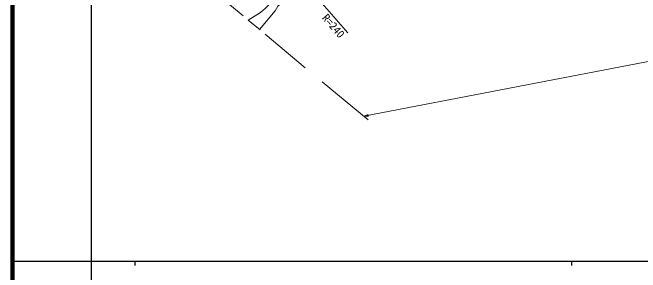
# Model space of a CAD drawing. Units: millimetres, scale not verified. Extents: x 40000 to 680000, y 20000 to 380000.
# Drawn here: x 40000 to 183804, y 202409 to 261939 of the extents above; entities that cross this region are included whole.
import ezdxf
from ezdxf.enums import TextEntityAlignment as Align

# ---------------------------------------------------------------- set-up
doc = ezdxf.new("R2010")
doc.units = ezdxf.units.MM
doc.header["$LTSCALE"] = 1000
doc.linetypes.add('CHAIN', pattern=[18.5, 12, -1.5, 3.5, -1.5])
for name, color, linetype, lineweight in [('M-BGD', 7, 'Continuous', 13), ('M-STR-HTXT', 7, 'Continuous', 13), ('M-TTL', 2, 'Continuous', 140), ('M-TTL-BAND', 7, 'Continuous', 25)]:
    doc.layers.add(name, color=color, linetype=linetype, lineweight=lineweight)
doc.styles.add('ＭＳ ゴシック', font='')
doc.styles.get('ＭＳ ゴシック').set_extended_font_data('MS Gothic')

# ---------------------------------------------------------------- blocks, each defined once
blk = doc.blocks.new('open_arrow')
at = {"color": 0, "linetype": 'Continuous', "lineweight": -2}
blk.add_lwpolyline([(7.5, 1.25), (0, 0), (7.5, -1.25)], dxfattribs=at)

msp = doc.modelspace()

# ---------------------------------------------------------------- linework, layer by layer
at = {"layer": 'M-BGD', "linetype": 'CHAIN'}
msp.add_line((69444, 280726), (107803, 248653), dxfattribs=at)
at = {"layer": 'M-BGD'}
for points in [[(105225, 270567), (100991, 266333), (100314, 265402), (97859, 262862), (96758, 261931), (93977, 260213)], [(106156, 269466), (104632, 268027), (101245, 263793), (100737, 263370), (100145, 262354), (96577, 258039)]]:
    msp.add_lwpolyline(points, dxfattribs=at)
at = {"layer": 'M-STR-HTXT'}
for p, q in [((120478, 238199), (342054, 280981)), ((116751, 257281), (97101, 279950)), ((110888, 246108), (121479, 237374))]:
    msp.add_line(p, q, dxfattribs=at)
at = {"layer": 'M-TTL'}
msp.add_line((40000, 380000), (40000, 20000), dxfattribs=at)
at = {"layer": 'M-TTL-BAND'}
for p, q in [((58000, 370000), (58000, 20000)), ((40000, 205000), (579000, 205000)), ((68000, 205000), (68000, 204000)), ((168000, 205000), (168000, 204000))]:
    msp.add_line(p, q, dxfattribs=at)

# ---------------------------------------------------------------- block references
at = {"layer": 'M-STR-HTXT', "xscale": 133, "yscale": 133, "rotation": 10.9}
msp.add_blockref('open_arrow', (120478, 238199), dxfattribs=at)

# ---------------------------------------------------------------- texts
at = {"layer": 'M-STR-HTXT', "style": 'ＭＳ ゴシック'}
msp.add_text('R=240', height=1833, rotation=310.92, dxfattribs=at).set_placement((114431, 255560), align=Align.BOTTOM_RIGHT)

doc.saveas('drawing.dxf')
